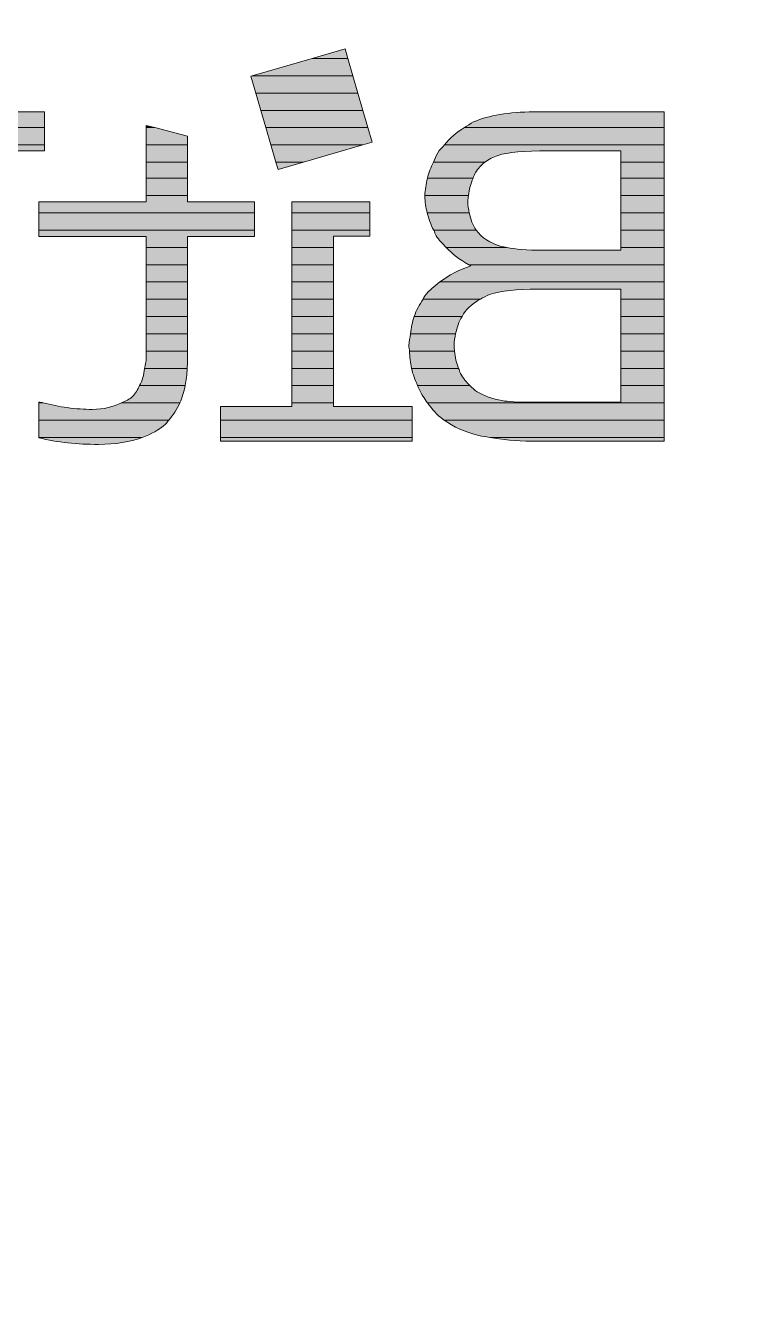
# Model space of a CAD drawing. Header units: inches. Extents: x -50 to 261, y -80 to 218.
# Drawn here: x 223.77 to 229.28, y -27.07 to -17.45 of the extents above; entities that cross this region are included whole.
import ezdxf

# ---------------------------------------------------------------- set-up
doc = ezdxf.new("R2010")
doc.units = ezdxf.units.IN
doc.header["$MEASUREMENT"] = 0
doc.layers.add('CUT', color=7, linetype='Continuous')
doc.layers.add('Sculpture', color=7, linetype='Continuous')

# ---------------------------------------------------------------- blocks, each defined once
blk = doc.blocks.new('block 2')
at = {"layer": 'Sculpture', "true_color": 0x231815}
h = blk.add_hatch(color=250, dxfattribs=at)
h.dxf.hatch_style = 2
h.paths.add_polyline_path([(226.1717, -17.6286), (226.1924, -17.7002), (225.9233, -17.7002)])
h = blk.add_hatch(color=250, dxfattribs=at)
h.dxf.hatch_style = 2
h.paths.add_polyline_path([(225.4734, -17.8301), (225.9233, -17.7002), (226.1924, -17.7002), (226.2299, -17.8301)])
h = blk.add_hatch(color=250, dxfattribs=at)
h.dxf.hatch_style = 2
h.paths.add_polyline_path([(226.2678, -17.96), (225.5009, -17.96), (225.4637, -17.8329), (225.4734, -17.8301), (226.2299, -17.8301)])
h = blk.add_hatch(color=250, dxfattribs=at)
h.dxf.hatch_style = 2
h.paths.add_polyline_path([(226.3054, -18.0899), (225.5385, -18.0899), (225.5009, -17.96), (226.2678, -17.96)])
h = blk.add_hatch(color=250, dxfattribs=at)
h.dxf.hatch_style = 2
h.paths.add_polyline_path([(221.9497, -18.1019), (223.9114, -18.1019), (223.9114, -18.2197), (221.9497, -18.2197)])
h = blk.add_hatch(color=250, dxfattribs=at)
h.dxf.hatch_style = 2
h.paths.add_polyline_path([(226.3429, -18.2197), (225.576, -18.2197), (225.5385, -18.0899), (226.3054, -18.0899)])
h = blk.add_hatch(color=250, dxfattribs=at)
h.dxf.hatch_style = 2
edge = h.paths.add_edge_path()
edge.add_spline(control_points=[(227.136, -18.1774), (227.2497, -18.1274), (227.4016, -18.1019), (227.5907, -18.1019), (227.5907, -18.1019), (228.5705, -18.1019), (228.5705, -18.1019), (228.5705, -18.1019), (228.5705, -18.2197), (228.5705, -18.2197), (228.5705, -18.2197), (227.0678, -18.2197), (227.0678, -18.2197), (227.0909, -18.206), (227.1105, -18.1884), (227.136, -18.1774)], knot_values=[0, 0, 0, 0, 1, 1, 1, 2, 2, 2, 3, 3, 3, 4, 4, 4, 5, 5, 5, 5], degree=3, periodic=1)
h = blk.add_hatch(color=250, dxfattribs=at)
h.dxf.hatch_style = 2
h.paths.add_polyline_path([(221.9497, -18.3496), (221.9497, -18.2197), (223.9114, -18.2197), (223.9114, -18.3496)])
h = blk.add_hatch(color=250, dxfattribs=at)
h.dxf.hatch_style = 2
h.paths.add_polyline_path([(224.6762, -18.2029), (224.741, -18.2197), (224.6762, -18.2197)])
h = blk.add_hatch(color=250, dxfattribs=at)
h.dxf.hatch_style = 2
h.paths.add_polyline_path([(224.9876, -18.3496), (224.6762, -18.3496), (224.6762, -18.2197), (224.741, -18.2197), (224.9876, -18.2838)])
h = blk.add_hatch(color=250, dxfattribs=at)
h.dxf.hatch_style = 2
h.paths.add_polyline_path([(226.3057, -18.3496), (225.6139, -18.3496), (225.576, -18.2197), (226.3429, -18.2197), (226.3746, -18.3296)])
h = blk.add_hatch(color=250, dxfattribs=at)
h.dxf.hatch_style = 2
edge = h.paths.add_edge_path()
edge.add_spline(control_points=[(226.9176, -18.3496), (226.9599, -18.2979), (227.0099, -18.2545), (227.0678, -18.2197), (227.0678, -18.2197), (228.5705, -18.2197), (228.5705, -18.2197), (228.5705, -18.2197), (228.5705, -18.3496), (228.5705, -18.3496), (228.5705, -18.3496), (226.9176, -18.3496), (226.9176, -18.3496)], knot_values=[0, 0, 0, 0, 1, 1, 1, 2, 2, 2, 3, 3, 3, 4, 4, 4, 4], degree=3, periodic=1)
h = blk.add_hatch(color=250, dxfattribs=at)
h.dxf.hatch_style = 2
h.paths.add_polyline_path([(223.0956, -18.3941), (223.0956, -18.4795), (222.7683, -18.4795), (222.7683, -18.3941), (221.9497, -18.3941), (221.9497, -18.3496), (223.9114, -18.3496), (223.9114, -18.3941)])
h = blk.add_hatch(color=250, dxfattribs=at)
h.dxf.hatch_style = 2
h.paths.add_polyline_path([(224.6762, -18.4795), (224.6762, -18.3496), (224.9876, -18.3496), (224.9876, -18.4795)])
h = blk.add_hatch(color=250, dxfattribs=at)
h.dxf.hatch_style = 2
h.paths.add_polyline_path([(225.6515, -18.4795), (225.6139, -18.3496), (226.3057, -18.3496), (225.8579, -18.4795)])
h = blk.add_hatch(color=250, dxfattribs=at)
h.dxf.hatch_style = 2
edge = h.paths.add_edge_path()
edge.add_spline(control_points=[(228.5705, -18.4795), (228.5705, -18.4795), (228.2436, -18.4795), (228.2436, -18.4795), (228.2436, -18.4795), (228.2436, -18.3941), (228.2436, -18.3941), (228.2436, -18.3941), (227.6968, -18.3941), (227.6968, -18.3941), (227.5191, -18.3941), (227.394, -18.4054), (227.3206, -18.4285), (227.2834, -18.4402), (227.2507, -18.4575), (227.2221, -18.4795), (227.2221, -18.4795), (226.8352, -18.4795), (226.8352, -18.4795), (226.8466, -18.4557), (226.8535, -18.4316), (226.868, -18.4082), (226.8817, -18.3858), (226.9014, -18.3696), (226.9176, -18.3496), (226.9176, -18.3496), (228.5705, -18.3496), (228.5705, -18.3496), (228.5705, -18.3496), (228.5705, -18.4795), (228.5705, -18.4795)], knot_values=[0, 0, 0, 0, 1, 1, 1, 2, 2, 2, 3, 3, 3, 4, 4, 4, 5, 5, 5, 6, 6, 6, 7, 7, 7, 8, 8, 8, 9, 9, 9, 10, 10, 10, 10], degree=3, periodic=1)
h = blk.add_hatch(color=250, dxfattribs=at)
h.dxf.hatch_style = 2
h.paths.add_polyline_path([(224.6762, -18.6008), (224.6762, -18.4795), (224.9876, -18.4795), (224.9876, -18.6008)])
h = blk.add_hatch(color=250, dxfattribs=at)
h.dxf.hatch_style = 2
h.paths.add_polyline_path([(225.6515, -18.4795), (225.8579, -18.4795), (225.6677, -18.5346)])
h = blk.add_hatch(color=250, dxfattribs=at)
h.dxf.hatch_style = 2
edge = h.paths.add_edge_path()
edge.add_spline(control_points=[(227.1329, -18.6008), (227.1329, -18.6008), (226.7901, -18.6008), (226.7901, -18.6008), (226.7997, -18.5598), (226.8163, -18.5195), (226.8352, -18.4795), (226.8352, -18.4795), (227.2221, -18.4795), (227.2221, -18.4795), (227.1949, -18.5009), (227.1711, -18.5267), (227.1518, -18.5574), (227.1436, -18.5708), (227.1394, -18.5863), (227.1329, -18.6008)], knot_values=[0, 0, 0, 0, 1, 1, 1, 2, 2, 2, 3, 3, 3, 4, 4, 4, 5, 5, 5, 5], degree=3, periodic=1)
h = blk.add_hatch(color=250, dxfattribs=at)
h.dxf.hatch_style = 2
h.paths.add_polyline_path([(228.2436, -18.6008), (228.2436, -18.4795), (228.5705, -18.4795), (228.5705, -18.6008)])
h = blk.add_hatch(color=250, dxfattribs=at)
h.dxf.hatch_style = 2
h.paths.add_polyline_path([(224.6762, -18.7307), (224.6762, -18.6008), (224.9876, -18.6008), (224.9876, -18.7307)])
h = blk.add_hatch(color=250, dxfattribs=at)
h.dxf.hatch_style = 2
edge = h.paths.add_edge_path()
edge.add_spline(control_points=[(226.7711, -18.7307), (226.7715, -18.6866), (226.7798, -18.6435), (226.7901, -18.6008), (226.7901, -18.6008), (227.1329, -18.6008), (227.1329, -18.6008), (227.1146, -18.6407), (227.1029, -18.6838), (227.0984, -18.7307), (227.0984, -18.7307), (226.7711, -18.7307), (226.7711, -18.7307)], knot_values=[0, 0, 0, 0, 1, 1, 1, 2, 2, 2, 3, 3, 3, 4, 4, 4, 4], degree=3, periodic=1)
h = blk.add_hatch(color=250, dxfattribs=at)
h.dxf.hatch_style = 2
h.paths.add_polyline_path([(228.2436, -18.7307), (228.2436, -18.6008), (228.5705, -18.6008), (228.5705, -18.7307)])
h = blk.add_hatch(color=250, dxfattribs=at)
h.dxf.hatch_style = 2
h.paths.add_polyline_path([(225.4913, -18.7782), (225.4913, -18.8605), (223.868, -18.8605), (223.868, -18.7782), (224.6762, -18.7782), (224.6762, -18.7307), (224.9876, -18.7307), (224.9876, -18.7782)])
h = blk.add_hatch(color=250, dxfattribs=at)
h.dxf.hatch_style = 2
edge = h.paths.add_edge_path()
edge.add_spline(control_points=[(227.1046, -18.8605), (227.1046, -18.8605), (226.788, -18.8605), (226.788, -18.8605), (226.7784, -18.8195), (226.7705, -18.7782), (226.7705, -18.7351), (226.7705, -18.7338), (226.7711, -18.732), (226.7711, -18.7307), (226.7711, -18.7307), (227.0984, -18.7307), (227.0984, -18.7307), (227.0974, -18.7451), (227.0933, -18.7586), (227.0933, -18.7737), (227.0933, -18.8054), (227.0988, -18.833), (227.1046, -18.8605)], knot_values=[0, 0, 0, 0, 1, 1, 1, 2, 2, 2, 3, 3, 3, 4, 4, 4, 5, 5, 5, 6, 6, 6, 6], degree=3, periodic=1)
h = blk.add_hatch(color=250, dxfattribs=at)
h.dxf.hatch_style = 2
h.paths.add_polyline_path([(228.2436, -18.8605), (228.2436, -18.7307), (228.5705, -18.7307), (228.5705, -18.8605)])
h = blk.add_hatch(color=250, dxfattribs=at)
h.dxf.hatch_style = 2
h.paths.add_polyline_path([(225.7697, -18.7782), (226.3581, -18.7782), (226.3581, -18.8605), (225.7697, -18.8605)])
h = blk.add_hatch(color=250, dxfattribs=at)
h.dxf.hatch_style = 2
h.paths.add_polyline_path([(223.868, -18.9904), (223.868, -18.8605), (225.4913, -18.8605), (225.4913, -18.9904)])
h = blk.add_hatch(color=250, dxfattribs=at)
h.dxf.hatch_style = 2
h.paths.add_polyline_path([(225.7697, -18.9904), (225.7697, -18.8605), (226.3581, -18.8605), (226.3581, -18.9904)])
h = blk.add_hatch(color=250, dxfattribs=at)
h.dxf.hatch_style = 2
edge = h.paths.add_edge_path()
edge.add_spline(control_points=[(227.1567, -18.9904), (227.1567, -18.9904), (226.8373, -18.9904), (226.8373, -18.9904), (226.8156, -18.9484), (226.7984, -18.905), (226.788, -18.8605), (226.788, -18.8605), (227.1046, -18.8605), (227.1046, -18.8605), (227.1143, -18.9088), (227.1294, -18.9532), (227.156, -18.9897), (227.1563, -18.9901), (227.1567, -18.9901), (227.1567, -18.9904)], knot_values=[0, 0, 0, 0, 1, 1, 1, 2, 2, 2, 3, 3, 3, 4, 4, 4, 5, 5, 5, 5], degree=3, periodic=1)
h = blk.add_hatch(color=250, dxfattribs=at)
h.dxf.hatch_style = 2
h.paths.add_polyline_path([(228.2436, -18.9904), (228.2436, -18.8605), (228.5705, -18.8605), (228.5705, -18.9904)])
h = blk.add_hatch(color=250, dxfattribs=at)
h.dxf.hatch_style = 2
h.paths.add_polyline_path([(225.4913, -19.0393), (224.9876, -19.0393), (224.9876, -19.1203), (224.6762, -19.1203), (224.6762, -19.0393), (223.868, -19.0393), (223.868, -18.9904), (225.4913, -18.9904)])
h = blk.add_hatch(color=250, dxfattribs=at)
h.dxf.hatch_style = 2
h.paths.add_polyline_path([(226.0845, -19.0359), (226.0845, -19.1203), (225.7697, -19.1203), (225.7697, -18.9904), (226.3581, -18.9904), (226.3581, -19.0359)])
h = blk.add_hatch(color=250, dxfattribs=at)
h.dxf.hatch_style = 2
edge = h.paths.add_edge_path()
edge.add_spline(control_points=[(227.3861, -19.1203), (227.3861, -19.1203), (226.9307, -19.1203), (226.9307, -19.1203), (226.9038, -19.0927), (226.8762, -19.0659), (226.8566, -19.0338), (226.848, -19.0197), (226.8445, -19.0045), (226.8373, -18.9904), (226.8373, -18.9904), (227.1567, -18.9904), (227.1567, -18.9904), (227.1987, -19.0473), (227.2614, -19.0886), (227.3444, -19.1131), (227.3551, -19.1165), (227.3737, -19.1175), (227.3861, -19.1203)], knot_values=[0, 0, 0, 0, 1, 1, 1, 2, 2, 2, 3, 3, 3, 4, 4, 4, 5, 5, 5, 6, 6, 6, 6], degree=3, periodic=1)
h = blk.add_hatch(color=250, dxfattribs=at)
h.dxf.hatch_style = 2
h.paths.add_polyline_path([(228.2436, -19.1203), (228.2436, -18.9904), (228.5705, -18.9904), (228.5705, -19.1203)])
h = blk.add_hatch(color=250, dxfattribs=at)
h.dxf.hatch_style = 2
h.paths.add_polyline_path([(224.9876, -19.2502), (224.6762, -19.2502), (224.6762, -19.1203), (224.9876, -19.1203)])
h = blk.add_hatch(color=250, dxfattribs=at)
h.dxf.hatch_style = 2
h.paths.add_polyline_path([(225.7697, -19.2502), (225.7697, -19.1203), (226.0845, -19.1203), (226.0845, -19.2502)])
h = blk.add_hatch(color=250, dxfattribs=at)
h.dxf.hatch_style = 2
edge = h.paths.add_edge_path()
edge.add_spline(control_points=[(227.1019, -19.2502), (227.033, -19.214), (226.9775, -19.1696), (226.9307, -19.1203), (226.9307, -19.1203), (227.3861, -19.1203), (227.3861, -19.1203), (227.4502, -19.1337), (227.536, -19.1417), (227.6569, -19.1417), (227.6569, -19.1417), (228.2436, -19.1417), (228.2436, -19.1417), (228.2436, -19.1417), (228.2436, -19.1203), (228.2436, -19.1203), (228.2436, -19.1203), (228.5705, -19.1203), (228.5705, -19.1203), (228.5705, -19.1203), (228.5705, -19.2502), (228.5705, -19.2502), (228.5705, -19.2502), (227.1019, -19.2502), (227.1019, -19.2502)], knot_values=[0, 0, 0, 0, 1, 1, 1, 2, 2, 2, 3, 3, 3, 4, 4, 4, 5, 5, 5, 6, 6, 6, 7, 7, 7, 8, 8, 8, 8], degree=3, periodic=1)
h = blk.add_hatch(color=250, dxfattribs=at)
h.dxf.hatch_style = 2
h.paths.add_polyline_path([(224.6762, -19.3801), (224.6762, -19.2502), (224.9876, -19.2502), (224.9876, -19.3801)])
h = blk.add_hatch(color=250, dxfattribs=at)
h.dxf.hatch_style = 2
h.paths.add_polyline_path([(226.0845, -19.3801), (225.7697, -19.3801), (225.7697, -19.2502), (226.0845, -19.2502)])
h = blk.add_hatch(color=250, dxfattribs=at)
h.dxf.hatch_style = 2
edge = h.paths.add_edge_path()
edge.add_spline(control_points=[(226.8845, -19.3801), (226.9506, -19.3298), (227.0247, -19.287), (227.1167, -19.2598), (227.1108, -19.2571), (227.107, -19.2529), (227.1019, -19.2502), (227.1019, -19.2502), (228.5705, -19.2502), (228.5705, -19.2502), (228.5705, -19.2502), (228.5705, -19.3801), (228.5705, -19.3801), (228.5705, -19.3801), (226.8845, -19.3801), (226.8845, -19.3801)], knot_values=[0, 0, 0, 0, 1, 1, 1, 2, 2, 2, 3, 3, 3, 4, 4, 4, 5, 5, 5, 5], degree=3, periodic=1)
h = blk.add_hatch(color=250, dxfattribs=at)
h.dxf.hatch_style = 2
h.paths.add_polyline_path([(224.6762, -19.5099), (224.6762, -19.3801), (224.9876, -19.3801), (224.9876, -19.5099)])
h = blk.add_hatch(color=250, dxfattribs=at)
h.dxf.hatch_style = 2
h.paths.add_polyline_path([(226.0845, -19.5099), (225.7697, -19.5099), (225.7697, -19.3801), (226.0845, -19.3801)])
h = blk.add_hatch(color=250, dxfattribs=at)
h.dxf.hatch_style = 2
edge = h.paths.add_edge_path()
edge.add_spline(control_points=[(226.8845, -19.3801), (226.8845, -19.3801), (228.5705, -19.3801), (228.5705, -19.3801), (228.5705, -19.3801), (228.5705, -19.5099), (228.5705, -19.5099), (228.5705, -19.5099), (228.2436, -19.5099), (228.2436, -19.5099), (228.2436, -19.5099), (228.2436, -19.4341), (228.2436, -19.4341), (228.2436, -19.4341), (227.6193, -19.4341), (227.6193, -19.4341), (227.4619, -19.4341), (227.3413, -19.4476), (227.2576, -19.4751), (227.2318, -19.4834), (227.2111, -19.4975), (227.1883, -19.5099), (227.1883, -19.5099), (226.7577, -19.5099), (226.7577, -19.5099), (226.7632, -19.502), (226.7653, -19.4924), (226.7711, -19.4844), (226.8022, -19.4438), (226.8432, -19.4117), (226.8845, -19.3801)], knot_values=[0, 0, 0, 0, 1, 1, 1, 2, 2, 2, 3, 3, 3, 4, 4, 4, 5, 5, 5, 6, 6, 6, 7, 7, 7, 8, 8, 8, 9, 9, 9, 10, 10, 10, 10], degree=3, periodic=1)
h = blk.add_hatch(color=250, dxfattribs=at)
h.dxf.hatch_style = 2
h.paths.add_polyline_path([(224.9876, -19.5099), (224.9876, -19.6398), (224.6762, -19.6398), (224.6762, -19.5099)])
h = blk.add_hatch(color=250, dxfattribs=at)
h.dxf.hatch_style = 2
h.paths.add_polyline_path([(226.0845, -19.5099), (226.0845, -19.6398), (225.7697, -19.6398), (225.7697, -19.5099)])
h = blk.add_hatch(color=250, dxfattribs=at)
h.dxf.hatch_style = 2
edge = h.paths.add_edge_path()
edge.add_spline(control_points=[(227.1883, -19.5099), (227.1381, -19.5378), (227.0933, -19.5719), (227.0609, -19.6188), (227.0564, -19.6253), (227.0547, -19.6333), (227.0505, -19.6398), (227.0505, -19.6398), (226.6902, -19.6398), (226.6902, -19.6398), (226.7067, -19.5936), (226.7302, -19.5506), (226.7577, -19.5099), (226.7577, -19.5099), (227.1883, -19.5099), (227.1883, -19.5099)], knot_values=[0, 0, 0, 0, 1, 1, 1, 2, 2, 2, 3, 3, 3, 4, 4, 4, 5, 5, 5, 5], degree=3, periodic=1)
h = blk.add_hatch(color=250, dxfattribs=at)
h.dxf.hatch_style = 2
h.paths.add_polyline_path([(228.5705, -19.5099), (228.5705, -19.6398), (228.2436, -19.6398), (228.2436, -19.5099)])
h = blk.add_hatch(color=250, dxfattribs=at)
h.dxf.hatch_style = 2
h.paths.add_polyline_path([(224.9876, -19.6398), (224.9876, -19.7697), (224.6762, -19.7697), (224.6762, -19.6398)])
h = blk.add_hatch(color=250, dxfattribs=at)
h.dxf.hatch_style = 2
h.paths.add_polyline_path([(226.0845, -19.6398), (226.0845, -19.7697), (225.7697, -19.7697), (225.7697, -19.6398)])
h = blk.add_hatch(color=250, dxfattribs=at)
h.dxf.hatch_style = 2
edge = h.paths.add_edge_path()
edge.add_spline(control_points=[(227.0505, -19.6398), (227.0268, -19.6791), (227.0113, -19.7228), (227.002, -19.7697), (227.002, -19.7697), (226.664, -19.7697), (226.664, -19.7697), (226.6699, -19.7249), (226.6757, -19.6805), (226.6902, -19.6398), (226.6902, -19.6398), (227.0505, -19.6398), (227.0505, -19.6398)], knot_values=[0, 0, 0, 0, 1, 1, 1, 2, 2, 2, 3, 3, 3, 4, 4, 4, 4], degree=3, periodic=1)
h = blk.add_hatch(color=250, dxfattribs=at)
h.dxf.hatch_style = 2
h.paths.add_polyline_path([(228.5705, -19.6398), (228.5705, -19.7697), (228.2436, -19.7697), (228.2436, -19.6398)])
h = blk.add_hatch(color=250, dxfattribs=at)
h.dxf.hatch_style = 2
h.paths.add_polyline_path([(224.9876, -19.7697), (224.9876, -19.8996), (224.6762, -19.8996), (224.6762, -19.7697)])
h = blk.add_hatch(color=250, dxfattribs=at)
h.dxf.hatch_style = 2
h.paths.add_polyline_path([(226.0845, -19.7697), (226.0845, -19.8996), (225.7697, -19.8996), (225.7697, -19.7697)])
h = blk.add_hatch(color=250, dxfattribs=at)
h.dxf.hatch_style = 2
edge = h.paths.add_edge_path()
edge.add_spline(control_points=[(226.664, -19.7697), (226.664, -19.7697), (227.002, -19.7697), (227.002, -19.7697), (226.9961, -19.7986), (226.9899, -19.8272), (226.9899, -19.8589), (226.9899, -19.8734), (226.9934, -19.8858), (226.994, -19.8996), (226.994, -19.8996), (226.655, -19.8996), (226.655, -19.8996), (226.6544, -19.8858), (226.6509, -19.873), (226.6509, -19.8589), (226.6509, -19.8272), (226.6602, -19.7997), (226.664, -19.7697)], knot_values=[0, 0, 0, 0, 1, 1, 1, 2, 2, 2, 3, 3, 3, 4, 4, 4, 5, 5, 5, 6, 6, 6, 6], degree=3, periodic=1)
h = blk.add_hatch(color=250, dxfattribs=at)
h.dxf.hatch_style = 2
h.paths.add_polyline_path([(228.5705, -19.7697), (228.5705, -19.8996), (228.2436, -19.8996), (228.2436, -19.7697)])
h = blk.add_hatch(color=250, dxfattribs=at)
h.dxf.hatch_style = 2
edge = h.paths.add_edge_path()
edge.add_spline(control_points=[(224.6762, -19.8996), (224.6762, -19.8996), (224.9876, -19.8996), (224.9876, -19.8996), (224.9876, -19.8996), (224.9876, -19.9778), (224.9876, -19.9778), (224.9876, -19.9964), (224.9849, -20.0119), (224.9842, -20.0295), (224.9842, -20.0295), (224.6645, -20.0295), (224.6645, -20.0295), (224.6679, -20.0036), (224.6762, -19.9823), (224.6762, -19.953), (224.6762, -19.953), (224.6762, -19.8996), (224.6762, -19.8996)], knot_values=[0, 0, 0, 0, 1, 1, 1, 2, 2, 2, 3, 3, 3, 4, 4, 4, 5, 5, 5, 6, 6, 6, 6], degree=3, periodic=1)
h = blk.add_hatch(color=250, dxfattribs=at)
h.dxf.hatch_style = 2
h.paths.add_polyline_path([(226.0845, -19.8996), (226.0845, -20.0295), (225.7697, -20.0295), (225.7697, -19.8996)])
h = blk.add_hatch(color=250, dxfattribs=at)
h.dxf.hatch_style = 2
edge = h.paths.add_edge_path()
edge.add_spline(control_points=[(226.994, -19.8996), (226.9982, -19.9464), (227.0082, -19.9898), (227.0244, -20.0295), (227.0244, -20.0295), (226.6702, -20.0295), (226.6702, -20.0295), (226.6606, -19.9878), (226.6575, -19.9437), (226.655, -19.8996), (226.655, -19.8996), (226.994, -19.8996), (226.994, -19.8996)], knot_values=[0, 0, 0, 0, 1, 1, 1, 2, 2, 2, 3, 3, 3, 4, 4, 4, 4], degree=3, periodic=1)
h = blk.add_hatch(color=250, dxfattribs=at)
h.dxf.hatch_style = 2
h.paths.add_polyline_path([(228.5705, -19.8996), (228.5705, -20.0295), (228.2436, -20.0295), (228.2436, -19.8996)])
h = blk.add_hatch(color=250, dxfattribs=at)
h.dxf.hatch_style = 2
edge = h.paths.add_edge_path()
edge.add_spline(control_points=[(224.9842, -20.0295), (224.9821, -20.0756), (224.9773, -20.119), (224.9694, -20.1593), (224.9694, -20.1593), (224.6266, -20.1593), (224.6266, -20.1593), (224.6459, -20.1225), (224.6576, -20.0784), (224.6645, -20.0295), (224.6645, -20.0295), (224.9842, -20.0295), (224.9842, -20.0295)], knot_values=[0, 0, 0, 0, 1, 1, 1, 2, 2, 2, 3, 3, 3, 4, 4, 4, 4], degree=3, periodic=1)
h = blk.add_hatch(color=250, dxfattribs=at)
h.dxf.hatch_style = 2
h.paths.add_polyline_path([(226.0845, -20.0295), (226.0845, -20.1593), (225.7697, -20.1593), (225.7697, -20.0295)])
h = blk.add_hatch(color=250, dxfattribs=at)
h.dxf.hatch_style = 2
edge = h.paths.add_edge_path()
edge.add_spline(control_points=[(227.0244, -20.0295), (227.0299, -20.0419), (227.0326, -20.0556), (227.0388, -20.0673), (227.0588, -20.1039), (227.0829, -20.1332), (227.1091, -20.1593), (227.1091, -20.1593), (226.7164, -20.1593), (226.7164, -20.1593), (226.6971, -20.1173), (226.6805, -20.0746), (226.6702, -20.0295), (226.6702, -20.0295), (227.0244, -20.0295), (227.0244, -20.0295)], knot_values=[0, 0, 0, 0, 1, 1, 1, 2, 2, 2, 3, 3, 3, 4, 4, 4, 5, 5, 5, 5], degree=3, periodic=1)
h = blk.add_hatch(color=250, dxfattribs=at)
h.dxf.hatch_style = 2
h.paths.add_polyline_path([(228.5705, -20.0295), (228.5705, -20.1593), (228.2436, -20.1593), (228.2436, -20.0295)])
h = blk.add_hatch(color=250, dxfattribs=at)
h.dxf.hatch_style = 2
edge = h.paths.add_edge_path()
edge.add_spline(control_points=[(224.6266, -20.1593), (224.6266, -20.1593), (224.9694, -20.1593), (224.9694, -20.1593), (224.9601, -20.2065), (224.9463, -20.2496), (224.9291, -20.2892), (224.9291, -20.2892), (224.4901, -20.2892), (224.4901, -20.2892), (224.5194, -20.2751), (224.5508, -20.263), (224.5732, -20.2424), (224.5969, -20.2203), (224.6107, -20.1893), (224.6266, -20.1593)], knot_values=[0, 0, 0, 0, 1, 1, 1, 2, 2, 2, 3, 3, 3, 4, 4, 4, 5, 5, 5, 5], degree=3, periodic=1)
h = blk.add_hatch(color=250, dxfattribs=at)
h.dxf.hatch_style = 2
h.paths.add_polyline_path([(226.0845, -20.1593), (226.0845, -20.2892), (225.7697, -20.2892), (225.7697, -20.1593)])
h = blk.add_hatch(color=250, dxfattribs=at)
h.dxf.hatch_style = 2
edge = h.paths.add_edge_path()
edge.add_spline(control_points=[(226.7164, -20.1593), (226.7164, -20.1593), (227.1091, -20.1593), (227.1091, -20.1593), (227.1263, -20.1762), (227.1439, -20.1928), (227.1635, -20.2052), (227.2142, -20.2368), (227.2776, -20.2592), (227.3527, -20.2723), (227.3954, -20.2803), (227.4695, -20.2844), (227.5756, -20.2844), (227.5756, -20.2844), (228.2436, -20.2844), (228.2436, -20.2844), (228.2436, -20.2844), (228.2436, -20.1593), (228.2436, -20.1593), (228.2436, -20.1593), (228.5705, -20.1593), (228.5705, -20.1593), (228.5705, -20.1593), (228.5705, -20.2892), (228.5705, -20.2892), (228.5705, -20.2892), (226.7904, -20.2892), (226.7904, -20.2892), (226.767, -20.2565), (226.7439, -20.2224), (226.7243, -20.1821), (226.7205, -20.1748), (226.7195, -20.1666), (226.7164, -20.1593)], knot_values=[0, 0, 0, 0, 1, 1, 1, 2, 2, 2, 3, 3, 3, 4, 4, 4, 5, 5, 5, 6, 6, 6, 7, 7, 7, 8, 8, 8, 9, 9, 9, 10, 10, 10, 11, 11, 11, 11], degree=3, periodic=1)
h = blk.add_hatch(color=250, dxfattribs=at)
h.dxf.hatch_style = 2
edge = h.paths.add_edge_path()
edge.add_spline(control_points=[(223.901, -20.2892), (223.901, -20.2892), (223.868, -20.2892), (223.868, -20.2892), (223.868, -20.2892), (223.868, -20.2827), (223.868, -20.2827), (223.8797, -20.2858), (223.89, -20.2865), (223.901, -20.2892)], knot_values=[0, 0, 0, 0, 1, 1, 1, 2, 2, 2, 3, 3, 3, 3], degree=3, periodic=1)
h = blk.add_hatch(color=250, dxfattribs=at)
h.dxf.hatch_style = 2
edge = h.paths.add_edge_path()
edge.add_spline(control_points=[(223.901, -20.2892), (223.963, -20.304), (224.0237, -20.3171), (224.0812, -20.325), (224.1494, -20.3337), (224.2121, -20.3385), (224.2697, -20.3385), (224.3596, -20.3385), (224.4295, -20.3185), (224.4901, -20.2892), (224.4901, -20.2892), (224.9291, -20.2892), (224.9291, -20.2892), (224.9074, -20.3385), (224.8794, -20.3819), (224.8457, -20.4191), (224.8457, -20.4191), (223.868, -20.4191), (223.868, -20.4191), (223.868, -20.4191), (223.868, -20.2892), (223.868, -20.2892), (223.868, -20.2892), (223.901, -20.2892), (223.901, -20.2892)], knot_values=[0, 0, 0, 0, 1, 1, 1, 2, 2, 2, 3, 3, 3, 4, 4, 4, 5, 5, 5, 6, 6, 6, 7, 7, 7, 8, 8, 8, 8], degree=3, periodic=1)
h = blk.add_hatch(color=250, dxfattribs=at)
h.dxf.hatch_style = 2
h.paths.add_polyline_path([(225.7697, -20.3164), (225.7697, -20.2892), (226.0845, -20.2892), (226.0845, -20.3164), (226.6761, -20.3164), (226.6761, -20.4191), (225.2343, -20.4191), (225.2343, -20.3164)])
h = blk.add_hatch(color=250, dxfattribs=at)
h.dxf.hatch_style = 2
edge = h.paths.add_edge_path()
edge.add_spline(control_points=[(226.7904, -20.2892), (226.7904, -20.2892), (228.5705, -20.2892), (228.5705, -20.2892), (228.5705, -20.2892), (228.5705, -20.4191), (228.5705, -20.4191), (228.5705, -20.4191), (226.9162, -20.4191), (226.9162, -20.4191), (226.9127, -20.4167), (226.9086, -20.4153), (226.9055, -20.4129), (226.8624, -20.3805), (226.8252, -20.3374), (226.7904, -20.2892)], knot_values=[0, 0, 0, 0, 1, 1, 1, 2, 2, 2, 3, 3, 3, 4, 4, 4, 5, 5, 5, 5], degree=3, periodic=1)
h = blk.add_hatch(color=250, dxfattribs=at)
h.dxf.hatch_style = 2
edge = h.paths.add_edge_path()
edge.add_spline(control_points=[(224.8457, -20.4191), (224.8374, -20.4284), (224.8305, -20.4398), (224.8212, -20.4484), (224.774, -20.4918), (224.7141, -20.5242), (224.6459, -20.549), (224.6459, -20.549), (223.868, -20.549), (223.868, -20.549), (223.868, -20.549), (223.868, -20.4191), (223.868, -20.4191), (223.868, -20.4191), (224.8457, -20.4191), (224.8457, -20.4191)], knot_values=[0, 0, 0, 0, 1, 1, 1, 2, 2, 2, 3, 3, 3, 4, 4, 4, 5, 5, 5, 5], degree=3, periodic=1)
h = blk.add_hatch(color=250, dxfattribs=at)
h.dxf.hatch_style = 2
h.paths.add_polyline_path([(226.6761, -20.4191), (226.6761, -20.549), (225.2343, -20.549), (225.2343, -20.4191)])
h = blk.add_hatch(color=250, dxfattribs=at)
h.dxf.hatch_style = 2
edge = h.paths.add_edge_path()
edge.add_spline(control_points=[(226.9162, -20.4191), (226.9162, -20.4191), (228.5705, -20.4191), (228.5705, -20.4191), (228.5705, -20.4191), (228.5705, -20.549), (228.5705, -20.549), (228.5705, -20.549), (227.2586, -20.549), (227.2586, -20.549), (227.2314, -20.5442), (227.2008, -20.5411), (227.1763, -20.5348), (227.0726, -20.5087), (226.9865, -20.4697), (226.9162, -20.4191)], knot_values=[0, 0, 0, 0, 1, 1, 1, 2, 2, 2, 3, 3, 3, 4, 4, 4, 5, 5, 5, 5], degree=3, periodic=1)
h = blk.add_hatch(color=250, dxfattribs=at)
h.dxf.hatch_style = 2
edge = h.paths.add_edge_path()
edge.add_spline(control_points=[(224.3165, -20.6013), (224.2387, -20.6013), (224.1622, -20.5979), (224.0871, -20.5896), (224.0113, -20.582), (223.9382, -20.569), (223.868, -20.551), (223.868, -20.551), (223.868, -20.549), (223.868, -20.549), (223.868, -20.549), (224.6459, -20.549), (224.6459, -20.549), (224.5542, -20.5827), (224.4457, -20.6013), (224.3165, -20.6013)], knot_values=[0, 0, 0, 0, 1, 1, 1, 2, 2, 2, 3, 3, 3, 4, 4, 4, 5, 5, 5, 5], degree=3, periodic=1)
h = blk.add_hatch(color=250, dxfattribs=at)
h.dxf.hatch_style = 2
h.paths.add_polyline_path([(226.6761, -20.5765), (225.2343, -20.5765), (225.2343, -20.549), (226.6761, -20.549)])
h = blk.add_hatch(color=250, dxfattribs=at)
h.dxf.hatch_style = 2
edge = h.paths.add_edge_path()
edge.add_spline(control_points=[(228.5705, -20.5765), (228.5705, -20.5765), (227.5756, -20.5765), (227.5756, -20.5765), (227.4536, -20.5765), (227.351, -20.5655), (227.2586, -20.549), (227.2586, -20.549), (228.5705, -20.549), (228.5705, -20.549), (228.5705, -20.549), (228.5705, -20.5765), (228.5705, -20.5765)], knot_values=[0, 0, 0, 0, 1, 1, 1, 2, 2, 2, 3, 3, 3, 4, 4, 4, 4], degree=3, periodic=1)
at = {"layer": 'Sculpture', "lineweight": 0}
for points in [[(226.1717, -17.6286), (226.1924, -17.7002), (225.9233, -17.7002), (226.1717, -17.6286)], [(225.4734, -17.8301), (225.9233, -17.7002), (226.1924, -17.7002), (226.2299, -17.8301), (225.4734, -17.8301)], [(226.2678, -17.96), (225.5009, -17.96), (225.4637, -17.8329), (225.4734, -17.8301), (226.2299, -17.8301), (226.2678, -17.96)], [(226.3054, -18.0899), (225.5385, -18.0899), (225.5009, -17.96), (226.2678, -17.96), (226.3054, -18.0899)], [(221.9497, -18.1019), (223.9114, -18.1019), (223.9114, -18.2197), (221.9497, -18.2197), (221.9497, -18.1019)], [(226.3429, -18.2197), (225.576, -18.2197), (225.5385, -18.0899), (226.3054, -18.0899), (226.3429, -18.2197)], [(221.9497, -18.3496), (221.9497, -18.2197), (223.9114, -18.2197), (223.9114, -18.3496), (221.9497, -18.3496)], [(224.6762, -18.2029), (224.741, -18.2197), (224.6762, -18.2197), (224.6762, -18.2029)], [(224.9876, -18.3496), (224.6762, -18.3496), (224.6762, -18.2197), (224.741, -18.2197), (224.9876, -18.2838), (224.9876, -18.3496)], [(226.3057, -18.3496), (225.6139, -18.3496), (225.576, -18.2197), (226.3429, -18.2197), (226.3746, -18.3296), (226.3057, -18.3496)], [(223.0956, -18.3941), (223.0956, -18.4795), (222.7683, -18.4795), (222.7683, -18.3941), (221.9497, -18.3941), (221.9497, -18.3496), (223.9114, -18.3496), (223.9114, -18.3941), (223.0956, -18.3941)], [(224.6762, -18.4795), (224.6762, -18.3496), (224.9876, -18.3496), (224.9876, -18.4795), (224.6762, -18.4795)], [(225.6515, -18.4795), (225.6139, -18.3496), (226.3057, -18.3496), (225.8579, -18.4795), (225.6515, -18.4795)], [(224.6762, -18.6008), (224.6762, -18.4795), (224.9876, -18.4795), (224.9876, -18.6008), (224.6762, -18.6008)], [(225.6515, -18.4795), (225.8579, -18.4795), (225.6677, -18.5346), (225.6515, -18.4795)], [(228.2436, -18.6008), (228.2436, -18.4795), (228.5705, -18.4795), (228.5705, -18.6008), (228.2436, -18.6008)], [(224.6762, -18.7307), (224.6762, -18.6008), (224.9876, -18.6008), (224.9876, -18.7307), (224.6762, -18.7307)], [(228.2436, -18.7307), (228.2436, -18.6008), (228.5705, -18.6008), (228.5705, -18.7307), (228.2436, -18.7307)], [(225.4913, -18.7782), (225.4913, -18.8605), (223.868, -18.8605), (223.868, -18.7782), (224.6762, -18.7782), (224.6762, -18.7307), (224.9876, -18.7307), (224.9876, -18.7782), (225.4913, -18.7782)], [(228.2436, -18.8605), (228.2436, -18.7307), (228.5705, -18.7307), (228.5705, -18.8605), (228.2436, -18.8605)], [(225.7697, -18.7782), (226.3581, -18.7782), (226.3581, -18.8605), (225.7697, -18.8605), (225.7697, -18.7782)], [(223.868, -18.9904), (223.868, -18.8605), (225.4913, -18.8605), (225.4913, -18.9904), (223.868, -18.9904)], [(225.7697, -18.9904), (225.7697, -18.8605), (226.3581, -18.8605), (226.3581, -18.9904), (225.7697, -18.9904)], [(228.2436, -18.9904), (228.2436, -18.8605), (228.5705, -18.8605), (228.5705, -18.9904), (228.2436, -18.9904)], [(225.4913, -19.0393), (224.9876, -19.0393), (224.9876, -19.1203), (224.6762, -19.1203), (224.6762, -19.0393), (223.868, -19.0393), (223.868, -18.9904), (225.4913, -18.9904), (225.4913, -19.0393)], [(226.0845, -19.0359), (226.0845, -19.1203), (225.7697, -19.1203), (225.7697, -18.9904), (226.3581, -18.9904), (226.3581, -19.0359), (226.0845, -19.0359)], [(228.2436, -19.1203), (228.2436, -18.9904), (228.5705, -18.9904), (228.5705, -19.1203), (228.2436, -19.1203)], [(224.9876, -19.2502), (224.6762, -19.2502), (224.6762, -19.1203), (224.9876, -19.1203), (224.9876, -19.2502)], [(225.7697, -19.2502), (225.7697, -19.1203), (226.0845, -19.1203), (226.0845, -19.2502), (225.7697, -19.2502)], [(224.6762, -19.3801), (224.6762, -19.2502), (224.9876, -19.2502), (224.9876, -19.3801), (224.6762, -19.3801)], [(226.0845, -19.3801), (225.7697, -19.3801), (225.7697, -19.2502), (226.0845, -19.2502), (226.0845, -19.3801)], [(224.6762, -19.5099), (224.6762, -19.3801), (224.9876, -19.3801), (224.9876, -19.5099), (224.6762, -19.5099)], [(226.0845, -19.5099), (225.7697, -19.5099), (225.7697, -19.3801), (226.0845, -19.3801), (226.0845, -19.5099)], [(224.9876, -19.5099), (224.9876, -19.6398), (224.6762, -19.6398), (224.6762, -19.5099), (224.9876, -19.5099)], [(226.0845, -19.5099), (226.0845, -19.6398), (225.7697, -19.6398), (225.7697, -19.5099), (226.0845, -19.5099)], [(228.5705, -19.5099), (228.5705, -19.6398), (228.2436, -19.6398), (228.2436, -19.5099), (228.5705, -19.5099)], [(224.9876, -19.6398), (224.9876, -19.7697), (224.6762, -19.7697), (224.6762, -19.6398), (224.9876, -19.6398)], [(226.0845, -19.6398), (226.0845, -19.7697), (225.7697, -19.7697), (225.7697, -19.6398), (226.0845, -19.6398)], [(228.5705, -19.6398), (228.5705, -19.7697), (228.2436, -19.7697), (228.2436, -19.6398), (228.5705, -19.6398)], [(224.9876, -19.7697), (224.9876, -19.8996), (224.6762, -19.8996), (224.6762, -19.7697), (224.9876, -19.7697)], [(226.0845, -19.7697), (226.0845, -19.8996), (225.7697, -19.8996), (225.7697, -19.7697), (226.0845, -19.7697)], [(228.5705, -19.7697), (228.5705, -19.8996), (228.2436, -19.8996), (228.2436, -19.7697), (228.5705, -19.7697)], [(226.0845, -19.8996), (226.0845, -20.0295), (225.7697, -20.0295), (225.7697, -19.8996), (226.0845, -19.8996)], [(228.5705, -19.8996), (228.5705, -20.0295), (228.2436, -20.0295), (228.2436, -19.8996), (228.5705, -19.8996)], [(226.0845, -20.0295), (226.0845, -20.1593), (225.7697, -20.1593), (225.7697, -20.0295), (226.0845, -20.0295)], [(228.5705, -20.0295), (228.5705, -20.1593), (228.2436, -20.1593), (228.2436, -20.0295), (228.5705, -20.0295)], [(226.0845, -20.1593), (226.0845, -20.2892), (225.7697, -20.2892), (225.7697, -20.1593), (226.0845, -20.1593)], [(225.7697, -20.3164), (225.7697, -20.2892), (226.0845, -20.2892), (226.0845, -20.3164), (226.6761, -20.3164), (226.6761, -20.4191), (225.2343, -20.4191), (225.2343, -20.3164), (225.7697, -20.3164)], [(226.6761, -20.4191), (226.6761, -20.549), (225.2343, -20.549), (225.2343, -20.4191), (226.6761, -20.4191)], [(226.6761, -20.5765), (225.2343, -20.5765), (225.2343, -20.549), (226.6761, -20.549), (226.6761, -20.5765)]]:
    blk.add_lwpolyline(points, dxfattribs=at)
for points, knots in [([(227.136, -18.1774), (227.2497, -18.1274), (227.4016, -18.1019), (227.5907, -18.1019), (227.5907, -18.1019), (228.5705, -18.1019), (228.5705, -18.1019), (228.5705, -18.1019), (228.5705, -18.2197), (228.5705, -18.2197), (228.5705, -18.2197), (227.0678, -18.2197), (227.0678, -18.2197), (227.0909, -18.206), (227.1105, -18.1884), (227.136, -18.1774)], [0, 0, 0, 0, 1, 1, 1, 2, 2, 2, 3, 3, 3, 4, 4, 4, 5, 5, 5, 5]), ([(226.9176, -18.3496), (226.9599, -18.2979), (227.0099, -18.2545), (227.0678, -18.2197), (227.0678, -18.2197), (228.5705, -18.2197), (228.5705, -18.2197), (228.5705, -18.2197), (228.5705, -18.3496), (228.5705, -18.3496), (228.5705, -18.3496), (226.9176, -18.3496), (226.9176, -18.3496)], [0, 0, 0, 0, 1, 1, 1, 2, 2, 2, 3, 3, 3, 4, 4, 4, 4]), ([(228.5705, -18.4795), (228.5705, -18.4795), (228.2436, -18.4795), (228.2436, -18.4795), (228.2436, -18.4795), (228.2436, -18.3941), (228.2436, -18.3941), (228.2436, -18.3941), (227.6968, -18.3941), (227.6968, -18.3941), (227.5191, -18.3941), (227.394, -18.4054), (227.3206, -18.4285), (227.2834, -18.4402), (227.2507, -18.4575), (227.2221, -18.4795), (227.2221, -18.4795), (226.8352, -18.4795), (226.8352, -18.4795), (226.8466, -18.4557), (226.8535, -18.4316), (226.868, -18.4082), (226.8817, -18.3858), (226.9014, -18.3696), (226.9176, -18.3496), (226.9176, -18.3496), (228.5705, -18.3496), (228.5705, -18.3496), (228.5705, -18.3496), (228.5705, -18.4795), (228.5705, -18.4795)], [0, 0, 0, 0, 1, 1, 1, 2, 2, 2, 3, 3, 3, 4, 4, 4, 5, 5, 5, 6, 6, 6, 7, 7, 7, 8, 8, 8, 9, 9, 9, 10, 10, 10, 10]), ([(227.1329, -18.6008), (227.1329, -18.6008), (226.7901, -18.6008), (226.7901, -18.6008), (226.7997, -18.5598), (226.8163, -18.5195), (226.8352, -18.4795), (226.8352, -18.4795), (227.2221, -18.4795), (227.2221, -18.4795), (227.1949, -18.5009), (227.1711, -18.5267), (227.1518, -18.5574), (227.1436, -18.5708), (227.1394, -18.5863), (227.1329, -18.6008)], [0, 0, 0, 0, 1, 1, 1, 2, 2, 2, 3, 3, 3, 4, 4, 4, 5, 5, 5, 5]), ([(226.7711, -18.7307), (226.7715, -18.6866), (226.7798, -18.6435), (226.7901, -18.6008), (226.7901, -18.6008), (227.1329, -18.6008), (227.1329, -18.6008), (227.1146, -18.6407), (227.1029, -18.6838), (227.0984, -18.7307), (227.0984, -18.7307), (226.7711, -18.7307), (226.7711, -18.7307)], [0, 0, 0, 0, 1, 1, 1, 2, 2, 2, 3, 3, 3, 4, 4, 4, 4]), ([(227.1046, -18.8605), (227.1046, -18.8605), (226.788, -18.8605), (226.788, -18.8605), (226.7784, -18.8195), (226.7705, -18.7782), (226.7705, -18.7351), (226.7705, -18.7338), (226.7711, -18.732), (226.7711, -18.7307), (226.7711, -18.7307), (227.0984, -18.7307), (227.0984, -18.7307), (227.0974, -18.7451), (227.0933, -18.7586), (227.0933, -18.7737), (227.0933, -18.8054), (227.0988, -18.833), (227.1046, -18.8605)], [0, 0, 0, 0, 1, 1, 1, 2, 2, 2, 3, 3, 3, 4, 4, 4, 5, 5, 5, 6, 6, 6, 6]), ([(227.1567, -18.9904), (227.1567, -18.9904), (226.8373, -18.9904), (226.8373, -18.9904), (226.8156, -18.9484), (226.7984, -18.905), (226.788, -18.8605), (226.788, -18.8605), (227.1046, -18.8605), (227.1046, -18.8605), (227.1143, -18.9088), (227.1294, -18.9532), (227.156, -18.9897), (227.1563, -18.9901), (227.1567, -18.9901), (227.1567, -18.9904)], [0, 0, 0, 0, 1, 1, 1, 2, 2, 2, 3, 3, 3, 4, 4, 4, 5, 5, 5, 5]), ([(227.3861, -19.1203), (227.3861, -19.1203), (226.9307, -19.1203), (226.9307, -19.1203), (226.9038, -19.0927), (226.8762, -19.0659), (226.8566, -19.0338), (226.848, -19.0197), (226.8445, -19.0045), (226.8373, -18.9904), (226.8373, -18.9904), (227.1567, -18.9904), (227.1567, -18.9904), (227.1987, -19.0473), (227.2614, -19.0886), (227.3444, -19.1131), (227.3551, -19.1165), (227.3737, -19.1175), (227.3861, -19.1203)], [0, 0, 0, 0, 1, 1, 1, 2, 2, 2, 3, 3, 3, 4, 4, 4, 5, 5, 5, 6, 6, 6, 6]), ([(227.1019, -19.2502), (227.033, -19.214), (226.9775, -19.1696), (226.9307, -19.1203), (226.9307, -19.1203), (227.3861, -19.1203), (227.3861, -19.1203), (227.4502, -19.1337), (227.536, -19.1417), (227.6569, -19.1417), (227.6569, -19.1417), (228.2436, -19.1417), (228.2436, -19.1417), (228.2436, -19.1417), (228.2436, -19.1203), (228.2436, -19.1203), (228.2436, -19.1203), (228.5705, -19.1203), (228.5705, -19.1203), (228.5705, -19.1203), (228.5705, -19.2502), (228.5705, -19.2502), (228.5705, -19.2502), (227.1019, -19.2502), (227.1019, -19.2502)], [0, 0, 0, 0, 1, 1, 1, 2, 2, 2, 3, 3, 3, 4, 4, 4, 5, 5, 5, 6, 6, 6, 7, 7, 7, 8, 8, 8, 8]), ([(226.8845, -19.3801), (226.9506, -19.3298), (227.0247, -19.287), (227.1167, -19.2598), (227.1108, -19.2571), (227.107, -19.2529), (227.1019, -19.2502), (227.1019, -19.2502), (228.5705, -19.2502), (228.5705, -19.2502), (228.5705, -19.2502), (228.5705, -19.3801), (228.5705, -19.3801), (228.5705, -19.3801), (226.8845, -19.3801), (226.8845, -19.3801)], [0, 0, 0, 0, 1, 1, 1, 2, 2, 2, 3, 3, 3, 4, 4, 4, 5, 5, 5, 5]), ([(226.8845, -19.3801), (226.8845, -19.3801), (228.5705, -19.3801), (228.5705, -19.3801), (228.5705, -19.3801), (228.5705, -19.5099), (228.5705, -19.5099), (228.5705, -19.5099), (228.2436, -19.5099), (228.2436, -19.5099), (228.2436, -19.5099), (228.2436, -19.4341), (228.2436, -19.4341), (228.2436, -19.4341), (227.6193, -19.4341), (227.6193, -19.4341), (227.4619, -19.4341), (227.3413, -19.4476), (227.2576, -19.4751), (227.2318, -19.4834), (227.2111, -19.4975), (227.1883, -19.5099), (227.1883, -19.5099), (226.7577, -19.5099), (226.7577, -19.5099), (226.7632, -19.502), (226.7653, -19.4924), (226.7711, -19.4844), (226.8022, -19.4438), (226.8432, -19.4117), (226.8845, -19.3801)], [0, 0, 0, 0, 1, 1, 1, 2, 2, 2, 3, 3, 3, 4, 4, 4, 5, 5, 5, 6, 6, 6, 7, 7, 7, 8, 8, 8, 9, 9, 9, 10, 10, 10, 10]), ([(227.1883, -19.5099), (227.1381, -19.5378), (227.0933, -19.5719), (227.0609, -19.6188), (227.0564, -19.6253), (227.0547, -19.6333), (227.0505, -19.6398), (227.0505, -19.6398), (226.6902, -19.6398), (226.6902, -19.6398), (226.7067, -19.5936), (226.7302, -19.5506), (226.7577, -19.5099), (226.7577, -19.5099), (227.1883, -19.5099), (227.1883, -19.5099)], [0, 0, 0, 0, 1, 1, 1, 2, 2, 2, 3, 3, 3, 4, 4, 4, 5, 5, 5, 5]), ([(227.0505, -19.6398), (227.0268, -19.6791), (227.0113, -19.7228), (227.002, -19.7697), (227.002, -19.7697), (226.664, -19.7697), (226.664, -19.7697), (226.6699, -19.7249), (226.6757, -19.6805), (226.6902, -19.6398), (226.6902, -19.6398), (227.0505, -19.6398), (227.0505, -19.6398)], [0, 0, 0, 0, 1, 1, 1, 2, 2, 2, 3, 3, 3, 4, 4, 4, 4]), ([(226.664, -19.7697), (226.664, -19.7697), (227.002, -19.7697), (227.002, -19.7697), (226.9961, -19.7986), (226.9899, -19.8272), (226.9899, -19.8589), (226.9899, -19.8734), (226.9934, -19.8858), (226.994, -19.8996), (226.994, -19.8996), (226.655, -19.8996), (226.655, -19.8996), (226.6544, -19.8858), (226.6509, -19.873), (226.6509, -19.8589), (226.6509, -19.8272), (226.6602, -19.7997), (226.664, -19.7697)], [0, 0, 0, 0, 1, 1, 1, 2, 2, 2, 3, 3, 3, 4, 4, 4, 5, 5, 5, 6, 6, 6, 6]), ([(224.6762, -19.8996), (224.6762, -19.8996), (224.9876, -19.8996), (224.9876, -19.8996), (224.9876, -19.8996), (224.9876, -19.9778), (224.9876, -19.9778), (224.9876, -19.9964), (224.9849, -20.0119), (224.9842, -20.0295), (224.9842, -20.0295), (224.6645, -20.0295), (224.6645, -20.0295), (224.6679, -20.0036), (224.6762, -19.9823), (224.6762, -19.953), (224.6762, -19.953), (224.6762, -19.8996), (224.6762, -19.8996)], [0, 0, 0, 0, 1, 1, 1, 2, 2, 2, 3, 3, 3, 4, 4, 4, 5, 5, 5, 6, 6, 6, 6]), ([(226.994, -19.8996), (226.9982, -19.9464), (227.0082, -19.9898), (227.0244, -20.0295), (227.0244, -20.0295), (226.6702, -20.0295), (226.6702, -20.0295), (226.6606, -19.9878), (226.6575, -19.9437), (226.655, -19.8996), (226.655, -19.8996), (226.994, -19.8996), (226.994, -19.8996)], [0, 0, 0, 0, 1, 1, 1, 2, 2, 2, 3, 3, 3, 4, 4, 4, 4]), ([(224.9842, -20.0295), (224.9821, -20.0756), (224.9773, -20.119), (224.9694, -20.1593), (224.9694, -20.1593), (224.6266, -20.1593), (224.6266, -20.1593), (224.6459, -20.1225), (224.6576, -20.0784), (224.6645, -20.0295), (224.6645, -20.0295), (224.9842, -20.0295), (224.9842, -20.0295)], [0, 0, 0, 0, 1, 1, 1, 2, 2, 2, 3, 3, 3, 4, 4, 4, 4]), ([(227.0244, -20.0295), (227.0299, -20.0419), (227.0326, -20.0556), (227.0388, -20.0673), (227.0588, -20.1039), (227.0829, -20.1332), (227.1091, -20.1593), (227.1091, -20.1593), (226.7164, -20.1593), (226.7164, -20.1593), (226.6971, -20.1173), (226.6805, -20.0746), (226.6702, -20.0295), (226.6702, -20.0295), (227.0244, -20.0295), (227.0244, -20.0295)], [0, 0, 0, 0, 1, 1, 1, 2, 2, 2, 3, 3, 3, 4, 4, 4, 5, 5, 5, 5]), ([(224.6266, -20.1593), (224.6266, -20.1593), (224.9694, -20.1593), (224.9694, -20.1593), (224.9601, -20.2065), (224.9463, -20.2496), (224.9291, -20.2892), (224.9291, -20.2892), (224.4901, -20.2892), (224.4901, -20.2892), (224.5194, -20.2751), (224.5508, -20.263), (224.5732, -20.2424), (224.5969, -20.2203), (224.6107, -20.1893), (224.6266, -20.1593)], [0, 0, 0, 0, 1, 1, 1, 2, 2, 2, 3, 3, 3, 4, 4, 4, 5, 5, 5, 5]), ([(226.7164, -20.1593), (226.7164, -20.1593), (227.1091, -20.1593), (227.1091, -20.1593), (227.1263, -20.1762), (227.1439, -20.1928), (227.1635, -20.2052), (227.2142, -20.2368), (227.2776, -20.2592), (227.3527, -20.2723), (227.3954, -20.2803), (227.4695, -20.2844), (227.5756, -20.2844), (227.5756, -20.2844), (228.2436, -20.2844), (228.2436, -20.2844), (228.2436, -20.2844), (228.2436, -20.1593), (228.2436, -20.1593), (228.2436, -20.1593), (228.5705, -20.1593), (228.5705, -20.1593), (228.5705, -20.1593), (228.5705, -20.2892), (228.5705, -20.2892), (228.5705, -20.2892), (226.7904, -20.2892), (226.7904, -20.2892), (226.767, -20.2565), (226.7439, -20.2224), (226.7243, -20.1821), (226.7205, -20.1748), (226.7195, -20.1666), (226.7164, -20.1593)], [0, 0, 0, 0, 1, 1, 1, 2, 2, 2, 3, 3, 3, 4, 4, 4, 5, 5, 5, 6, 6, 6, 7, 7, 7, 8, 8, 8, 9, 9, 9, 10, 10, 10, 11, 11, 11, 11]), ([(223.901, -20.2892), (223.901, -20.2892), (223.868, -20.2892), (223.868, -20.2892), (223.868, -20.2892), (223.868, -20.2827), (223.868, -20.2827), (223.8797, -20.2858), (223.89, -20.2865), (223.901, -20.2892)], [0, 0, 0, 0, 1, 1, 1, 2, 2, 2, 3, 3, 3, 3]), ([(223.901, -20.2892), (223.963, -20.304), (224.0237, -20.3171), (224.0812, -20.325), (224.1494, -20.3337), (224.2121, -20.3385), (224.2697, -20.3385), (224.3596, -20.3385), (224.4295, -20.3185), (224.4901, -20.2892), (224.4901, -20.2892), (224.9291, -20.2892), (224.9291, -20.2892), (224.9074, -20.3385), (224.8794, -20.3819), (224.8457, -20.4191), (224.8457, -20.4191), (223.868, -20.4191), (223.868, -20.4191), (223.868, -20.4191), (223.868, -20.2892), (223.868, -20.2892), (223.868, -20.2892), (223.901, -20.2892), (223.901, -20.2892)], [0, 0, 0, 0, 1, 1, 1, 2, 2, 2, 3, 3, 3, 4, 4, 4, 5, 5, 5, 6, 6, 6, 7, 7, 7, 8, 8, 8, 8]), ([(226.7904, -20.2892), (226.7904, -20.2892), (228.5705, -20.2892), (228.5705, -20.2892), (228.5705, -20.2892), (228.5705, -20.4191), (228.5705, -20.4191), (228.5705, -20.4191), (226.9162, -20.4191), (226.9162, -20.4191), (226.9127, -20.4167), (226.9086, -20.4153), (226.9055, -20.4129), (226.8624, -20.3805), (226.8252, -20.3374), (226.7904, -20.2892)], [0, 0, 0, 0, 1, 1, 1, 2, 2, 2, 3, 3, 3, 4, 4, 4, 5, 5, 5, 5]), ([(224.8457, -20.4191), (224.8374, -20.4284), (224.8305, -20.4398), (224.8212, -20.4484), (224.774, -20.4918), (224.7141, -20.5242), (224.6459, -20.549), (224.6459, -20.549), (223.868, -20.549), (223.868, -20.549), (223.868, -20.549), (223.868, -20.4191), (223.868, -20.4191), (223.868, -20.4191), (224.8457, -20.4191), (224.8457, -20.4191)], [0, 0, 0, 0, 1, 1, 1, 2, 2, 2, 3, 3, 3, 4, 4, 4, 5, 5, 5, 5]), ([(226.9162, -20.4191), (226.9162, -20.4191), (228.5705, -20.4191), (228.5705, -20.4191), (228.5705, -20.4191), (228.5705, -20.549), (228.5705, -20.549), (228.5705, -20.549), (227.2586, -20.549), (227.2586, -20.549), (227.2314, -20.5442), (227.2008, -20.5411), (227.1763, -20.5348), (227.0726, -20.5087), (226.9865, -20.4697), (226.9162, -20.4191)], [0, 0, 0, 0, 1, 1, 1, 2, 2, 2, 3, 3, 3, 4, 4, 4, 5, 5, 5, 5]), ([(224.3165, -20.6013), (224.2387, -20.6013), (224.1622, -20.5979), (224.0871, -20.5896), (224.0113, -20.582), (223.9382, -20.569), (223.868, -20.551), (223.868, -20.551), (223.868, -20.549), (223.868, -20.549), (223.868, -20.549), (224.6459, -20.549), (224.6459, -20.549), (224.5542, -20.5827), (224.4457, -20.6013), (224.3165, -20.6013)], [0, 0, 0, 0, 1, 1, 1, 2, 2, 2, 3, 3, 3, 4, 4, 4, 5, 5, 5, 5]), ([(228.5705, -20.5765), (228.5705, -20.5765), (227.5756, -20.5765), (227.5756, -20.5765), (227.4536, -20.5765), (227.351, -20.5655), (227.2586, -20.549), (227.2586, -20.549), (228.5705, -20.549), (228.5705, -20.549), (228.5705, -20.549), (228.5705, -20.5765), (228.5705, -20.5765)], [0, 0, 0, 0, 1, 1, 1, 2, 2, 2, 3, 3, 3, 4, 4, 4, 4])]:
    blk.add_open_spline(points, degree=3, knots=knots, dxfattribs=at)

msp = doc.modelspace()

# ---------------------------------------------------------------- linework, layer by layer
at = {"layer": 'CUT', "color": 1, "lineweight": 9, "true_color": 0xe60012}
msp.add_open_spline([(258.5281, 37.8792), (258.5281, 37.8792), (-48.2722, 37.8792), (-48.2722, 37.8792), (-49.3722, 37.8792), (-50.2722, 36.9793), (-50.2722, 35.8793), (-50.2722, 35.8793), (-50.2722, -74.2212), (-50.2722, -74.2212), (-50.2722, -75.3212), (-49.3722, -76.2211), (-48.2722, -76.2211), (-48.2722, -76.2211), (258.5281, -76.2211), (258.5281, -76.2211), (259.6281, -76.2211), (260.5279, -75.3212), (260.5279, -74.2212), (260.5279, -74.2212), (260.5279, 35.8793), (260.5279, 35.8793), (260.5279, 36.9793), (259.6281, 37.8792), (258.5281, 37.8792)], degree=3, knots=[0, 0, 0, 0, 1, 1, 1, 2, 2, 2, 3, 3, 3, 4, 4, 4, 5, 5, 5, 6, 6, 6, 7, 7, 7, 8, 8, 8, 8], dxfattribs=at)

# ---------------------------------------------------------------- block references
at = {"layer": 'Sculpture'}
msp.add_blockref('block 2', (0, 0), dxfattribs=at)

doc.saveas('drawing.dxf')
